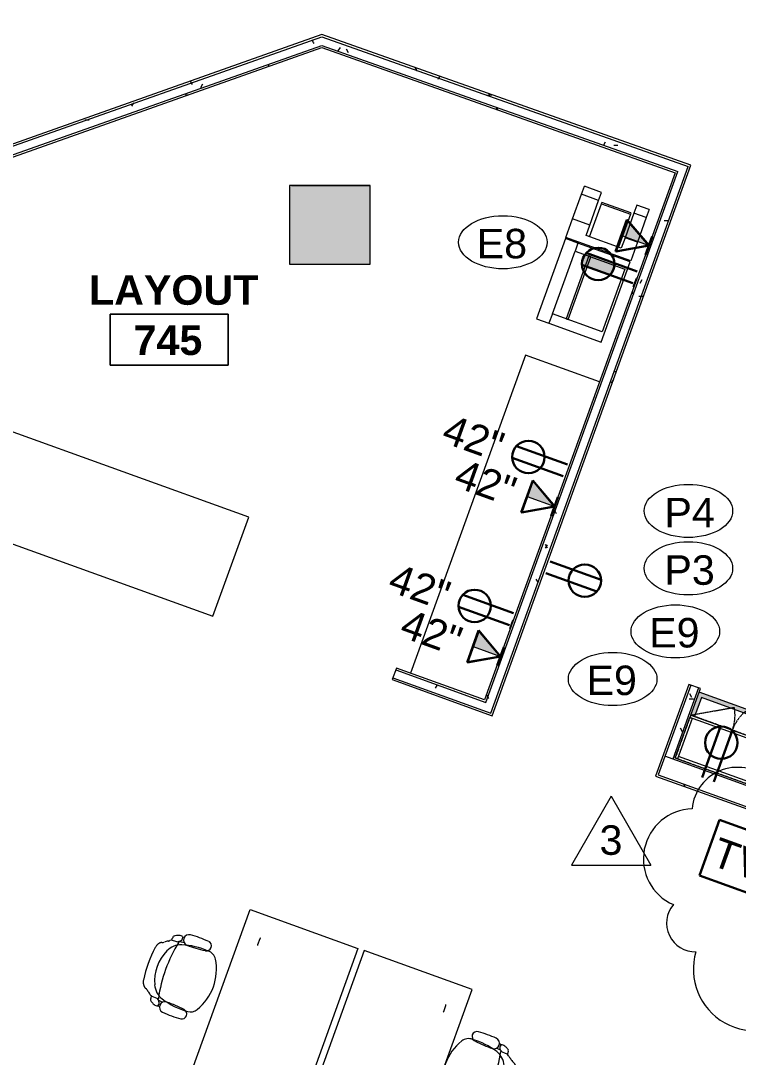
# Model space of a CAD drawing. Header units: inches. Extents: x -2349 to 1043, y -456 to 2193.
# Drawn here: x -1002.6 to -783.7, y 482 to 798.3 of the extents above; entities that cross this region are included whole.
import ezdxf

# ---------------------------------------------------------------- set-up
doc = ezdxf.new("R2010")
doc.units = ezdxf.units.IN
doc.header["$MEASUREMENT"] = 0
doc.linetypes.add('Dash', pattern=[0.25, 0.125, -0.125])
doc.linetypes.add('Hidden', pattern=[0.28125, 0.1875, -0.09375])
for name, color, linetype, lineweight in [('5033_00_7th-9th Floors_Updated_dwg', 8, 'Continuous', 9), ('A-ANNO-NOTE', 131, 'Continuous', 30), ('A-AREA-IDEN', 2, 'Continuous', 9), ('A-COLS', 52, 'Continuous', 13), ('A-WALL', 113, 'Continuous', 13), ('A-WALL-PATT', 111, 'Continuous', 13), ('COLUMN', 7, 'Continuous', 9), ('E-ELEC-FIXT', 91, 'Continuous', 9), ('G-ANNO-REVC', 71, 'Continuous', 9), ('G-ANNO-REVC-IDEN', 71, 'Continuous', 9), ('I-FURN', 30, 'Continuous', 9), ('I-WALL', 2, 'Continuous', 13), ('P-SANR-FIXT-IDEN', 2, 'Continuous', 9), ('Q-CASE', 31, 'Continuous', 9), ('Q-CASE-HDLN', 31, 'Dash', 9), ('Q-SPCQ', 91, 'Continuous', 9), ('Q-SPCQ-IDEN', 132, 'Continuous', 9)]:
    doc.layers.add(name, color=color, linetype=linetype, lineweight=lineweight)
doc.styles.add('Arial', font='arial.ttf', dxfattribs={"height": 9})
doc.styles.add('Swis721 Lt BT', font='swissl.ttf', dxfattribs={"height": 9})
doc.styles.add('Swis721 Lt BT_B', font='', dxfattribs={"height": 9})
doc.styles.get('Swis721 Lt BT_B').set_extended_font_data('Swis721 Lt BT', bold=True)
pattern_1 = [(0, (0, 0), (30.72, 7.68), [1.267, -21.773, 1.267, -21.773, -122.88]), (0, (0, 0), (30.72, 7.68), [-46.08, 1.267, -44.813, 1.267, -21.773, -53.76]), (0, (0, 0), (30.72, 7.68), [-115.2, 1.267, -14.093, 1.267, -37.133]), (120, (11.52, 3.84), (-22.011075, 22.7643), [1.267, -21.773, 1.267, -21.773, -122.88]), (120, (11.52, 3.84), (-22.011075, 22.7643), [-46.08, 1.267, -44.813, 1.267, -21.773, -53.76]), (120, (11.52, 3.84), (-22.011075, 22.7643), [-115.2, 1.267, -14.093, 1.267, -37.133]), (240, (15.36, 19.2), (-8.708925, -30.4443), [1.267, -21.773, 1.267, -21.773, -122.88]), (240, (15.36, 19.2), (-8.708925, -30.4443), [-46.08, 1.267, -44.813, 1.267, -21.773, -53.76]), (240, (15.36, 19.2), (-8.708925, -30.4443), [-115.2, 1.267, -14.093, 1.267, -37.133])]

# ---------------------------------------------------------------- blocks, each defined once
blk = doc.blocks.new('5033_00_7th-9th Floors_Updated_dwg-8585573-7TH FLOOR POWER _ SIGNAL')
at = {"layer": 'COLUMN'}
for p, q in [((-920.03, 568), (-896.03, 568)), ((-896.03, 568), (-920.03, 568))]:
    blk.add_line(p, q, dxfattribs=at)
blk = doc.blocks.new('Columns 1 - Columns 1-7118049-7TH FLOOR POWER _ SIGNAL')
at = {"layer": 'A-COLS', "lineweight": 9}
h = blk.add_hatch(color=7, dxfattribs=at)
h.paths.add_polyline_path([(862, -405.11), (861.98, -372.97), (801.98, -351.58), (801.98, -383.71), (861.95, -405.09)], flags=0)
h.paths.add_polyline_path([(994.48, -377), (1004.95, -376.98), (1004.95, -365), (986.95, -365), (986.95, -377), (993.97, -377)], flags=0)
h.paths.add_polyline_path([(514, -281.76), (514, -249.63), (453.98, -228.24), (453.98, -260.37), (513.95, -281.74)], flags=0)
h.paths.add_polyline_path([(166, -158.41), (166, -126.28), (105.98, -104.89), (105.98, -137.02), (165.95, -158.39)], flags=0)
h.paths.add_polyline_path([(-182, -35.06), (-182, -2.93), (-242.02, 18.46), (-242.02, -13.67), (-182.05, -35.04)], flags=0)
h.paths.add_polyline_path([(-1982.09, 88.27), (-1922.03, 109.69), (-1922.03, 140.32), (-1982.09, 118.92), (-1982.06, 97), (-1976.88, 98.83), (-1974.21, 91.29), (-1982.09, 88.5), (-1982.09, 88.41)], flags=0)
h.paths.add_polyline_path([(-530, 88.28), (-530, 120.42), (-590.02, 141.81), (-590.02, 109.68), (-530.05, 88.3)], flags=0)
h.paths.add_polyline_path([(843.95, 109), (843.91, 133), (819.95, 133), (819.95, 109), (840.1, 109)], flags=0)
h.paths.add_polyline_path([(1000.37, 115), (1004.95, 115.02), (1004.95, 127), (986.95, 127), (986.95, 115), (998.45, 115)], flags=0)
h.paths.add_polyline_path([(-1634.06, 211.7), (-1574.03, 233.05), (-1574.03, 264.36), (-1634.06, 242.96), (-1634.06, 211.72)], flags=0)
h.paths.add_polyline_path([(-878.47, 211.8), (-878.47, 243.93), (-938.5, 265.32), (-938.5, 233.19), (-878.52, 211.82)], flags=0)
h.paths.add_polyline_path([(495.95, 232), (495.95, 256), (472.03, 256), (472.03, 232), (492.75, 232)], flags=0)
h.paths.add_polyline_path([(-1286.05, 334.98), (-1268.05, 341.39), (-1268.05, 345.6), (-1256.05, 349.87), (-1244.05, 345.6), (-1244.05, 341.38), (-1226.05, 335.02), (-1226.06, 367), (-1256.05, 377.69), (-1286.05, 367), (-1286.05, 334.99)], flags=0)
h.paths.add_polyline_path([(-2021.16, 351.64), (-2013.01, 374.21), (-2035.58, 382.36), (-2043.73, 359.79), (-2041.62, 359.02)], flags=0)
h.paths.add_polyline_path([(-207.74, 478), (-200.03, 478), (-200.03, 502), (-219.79, 502), (-224.03, 490.27), (-224.03, 478), (-208.32, 478)], flags=0)
h.paths.add_polyline_path([(-224.03, 501.32), (-223.78, 502), (-224.03, 502)], flags=0)
h.paths.add_polyline_path([(-549.3, 601), (-548.03, 601), (-548.03, 625), (-569.15, 625), (-572.03, 617.05), (-572.03, 601), (-556.09, 601)], flags=0)
h.paths.add_polyline_path([(496.2, 601), (496.2, 625), (472.2, 625), (472.2, 601), (492.75, 601)], flags=0)
h.paths.add_polyline_path([(831.97, 601.06), (843.95, 601.08), (843.91, 625.06), (819.95, 625.06), (819.95, 601.06), (831.95, 601.06)], flags=0)
h.paths.add_polyline_path([(999.15, 607.06), (1004.95, 607.08), (1004.95, 619.06), (986.95, 619.06), (986.95, 607.06), (998.45, 607.06)], flags=0)
h.paths.add_polyline_path([(-1887.92, 720.64), (-1879.77, 743.21), (-1902.34, 751.36), (-1910.49, 728.79), (-1899.81, 724.93)], flags=0)
h.paths.add_polyline_path([(-910.74, 724), (-896.03, 724), (-896.03, 748), (-920.67, 748), (-920.67, 724), (-911.68, 724)], flags=0)
h.paths.add_polyline_path([(-1616.03, 724), (-1592.03, 724), (-1592.03, 748), (-1616.03, 748), (-1616.03, 731.5)], flags=0)
h.paths.add_polyline_path([(-1843.5, 843.64), (-1835.35, 866.21), (-1857.93, 874.36), (-1866.08, 851.79), (-1845.61, 844.39)], flags=0)
h.paths.add_polyline_path([(492.75, 847), (496.2, 847), (496.2, 871), (472.2, 871), (472.2, 847), (479.89, 847)], flags=0)
h.paths.add_polyline_path([(-1574.05, 847), (-1574.06, 871), (-1616.19, 871), (-1616.19, 847), (-1576.33, 847)], flags=0)
h.paths.add_polyline_path([(-1268.03, 847.03), (-1243.86, 847.03), (-1243.86, 871), (-1268.03, 871), (-1268.03, 863.81)], flags=0)
h.paths.add_polyline_path([(843.95, 1093), (843.91, 1117), (819.95, 1117), (819.95, 1093), (840.1, 1093)], flags=0)
h.paths.add_polyline_path([(482.08, 1093), (495.95, 1093), (495.95, 1117), (471.83, 1117), (471.83, 1093), (481.27, 1093)], flags=0)
h.paths.add_polyline_path([(-1259.55, 1093.21), (-1244.3, 1093.21), (-1244.3, 1117.25), (-1268.29, 1117.25), (-1268.29, 1093.21), (-1268.07, 1093.21)], flags=0)
h.paths.add_polyline_path([(-1607.55, 1093.21), (-1592.35, 1093.21), (-1592.35, 1117.25), (-1616.3, 1117.25), (-1616.3, 1093.21), (-1616.07, 1093.21)], flags=0)
h.paths.add_polyline_path([(993.95, 1099), (1004.95, 1099.02), (1004.95, 1111), (986.95, 1111), (986.95, 1099), (993.94, 1099)], flags=0)
h.paths.add_polyline_path([(-1594.42, 1339.25), (-1592.3, 1339.25), (-1592.3, 1363.25), (-1616.3, 1363.25), (-1616.3, 1339.25), (-1600.55, 1339.25)], flags=0)
h.paths.add_polyline_path([(-1268.3, 1339.25), (-1244.3, 1339.25), (-1244.3, 1363.25), (-1268.3, 1363.25), (-1268.3, 1343.02)], flags=0)
h.paths.add_polyline_path([(471.95, 1462.86), (495.95, 1462.86), (495.95, 1486.86), (471.95, 1486.86)], flags=0)
h.paths.add_polyline_path([(801.95, 1567), (861.95, 1588.4), (861.95, 1619.14), (850.07, 1619.14), (850, 1619.04), (849.95, 1619.16), (849.95, 1622.86), (801.95, 1605.75), (801.95, 1567.02)], flags=0)
h.paths.add_polyline_path([(-1592.05, 1585.02), (-1592.05, 1609.02), (-1616.05, 1609.02), (-1616.05, 1585.02)], flags=0)
h.paths.add_polyline_path([(-1244.3, 1585.27), (-1244.3, 1609.27), (-1268.3, 1609.27), (-1268.3, 1585.27)], flags=0)
h.paths.add_polyline_path([(-1678.05, 1731.02), (-1654.55, 1731.02), (-1654.55, 1776.02), (-1678.05, 1776.02), (-1678.05, 1772.52), (-1658.05, 1772.52), (-1658.05, 1734.52), (-1678.05, 1734.52)], flags=0)
h.paths.add_polyline_path([(-921.05, 1827.02), (-895.05, 1827.02), (-895.05, 1853.02), (-921.05, 1853.02), (-921.05, 1827.76)], flags=0)
h.paths.add_polyline_path([(496.95, 1827.02), (496.95, 1853.02), (470.95, 1853.02), (470.95, 1827.02), (492.75, 1827.02)], flags=0)
h.paths.add_polyline_path([(148.95, 1827.02), (148.95, 1853.02), (122.95, 1853.02), (122.95, 1827.02), (145.4, 1827.02)], flags=0)
h.paths.add_polyline_path([(-559.8, 1827.02), (-547.04, 1827.02), (-547.04, 1853.02), (-573.04, 1853.02), (-573.04, 1827.02), (-560.05, 1827.02)], flags=0)
h.paths.add_polyline_path([(-214.73, 1827.04), (-199.03, 1827.04), (-199.03, 1853.03), (-225.05, 1853.03), (-225.05, 1827.04), (-214.81, 1827.04)], flags=0)
h.paths.add_polyline_path([(-1604.86, 1828.27), (-1592.3, 1828.27), (-1592.3, 1852.27), (-1600.05, 1852.27), (-1600.05, 2104.82), (-1574.05, 2104.82), (-1574.05, 2138.82), (-1608.05, 2138.82), (-1608.05, 1852.27), (-1616.3, 1852.27), (-1616.3, 1828.27), (-1605.11, 1828.27)], flags=0)
h.paths.add_polyline_path([(-1246.45, 1828.27), (-1244.3, 1828.27), (-1244.3, 1852.27), (-1268.3, 1852.27), (-1268.3, 1828.27), (-1252.55, 1828.27)], flags=0)
h.paths.add_polyline_path([(-1629.95, 1836.02), (-1620.8, 1836.02), (-1620.8, 1844.02), (-1678.05, 1844.02), (-1678.05, 1836.02)], flags=0)
h.paths.add_polyline_path([(861.95, 2100.07), (861.95, 2138.82), (801.95, 2138.82), (801.95, 2110.02), (831.95, 2110.02), (831.95, 2100.07), (853.95, 2100.07)], flags=0)
h.paths.add_polyline_path([(-878.05, 2104.79), (-878.05, 2138.82), (-938.13, 2138.82), (-938.13, 2104.79)], flags=0)
h.paths.add_polyline_path([(-1225.94, 2104.81), (-1225.94, 2138.82), (-1286.03, 2138.82), (-1286.03, 2104.81)], flags=0)
h.paths.add_polyline_path([(165.96, 2104.82), (165.96, 2138.82), (105.95, 2138.82), (105.95, 2104.82)], flags=0)
h.paths.add_polyline_path([(454.05, 2104.82), (513.95, 2104.82), (513.95, 2138.82), (454.05, 2138.82)], flags=0)
h.paths.add_polyline_path([(-590.05, 2104.82), (-530.05, 2104.82), (-530.05, 2138.82), (-590.05, 2138.82)], flags=0)
h.paths.add_polyline_path([(-181.82, 2104.82), (-181.82, 2138.82), (-242.05, 2138.82), (-242.05, 2104.82), (-189.08, 2104.82)], flags=0)
at = {"layer": 'A-COLS', "color": 8, "lineweight": 20}
for p, q in [((-896.03, 748), (-920.67, 748)), ((-920.67, 748), (-920.67, 724)), ((-896.03, 724), (-896.03, 748)), ((-920.67, 724), (-896.03, 724))]:
    blk.add_line(p, q, dxfattribs=at)
blk = doc.blocks.new('Casework 52 - Casework 3-7386705-7TH FLOOR POWER _ SIGNAL')
at = {"layer": 'Q-CASE'}
for p, q in [((-833.12, 690.28), (-868.17, 593.21)), ((-810.55, 682.13), (-833.12, 690.28))]:
    blk.add_line(p, q, dxfattribs=at)
blk = doc.blocks.new('Casework 19 - Casework 3-8570199-7TH FLOOR POWER _ SIGNAL')
at = {"layer": 'Q-CASE'}
for p, q in [((-933.07, 646.79), (-1075.8, 698.35)), ((-1086.71, 668.15), (-943.98, 616.58)), ((-943.98, 616.58), (-933.07, 646.79))]:
    blk.add_line(p, q, dxfattribs=at)
blk = doc.blocks.new('PS - Power Device _Wall Base_ - Dedicated Duplex-8612548-7TH FLOOR POWER _ SIGNAL')
at = {"layer": 'E-ELEC-FIXT'}
for p, q in [((-815.76, 717.18), (-814.82, 719.76)), ((-814.65, 719.7), (-814.82, 719.76)), ((-815.76, 717.18), (-815.58, 717.11))]:
    blk.add_line(p, q, dxfattribs=at)
blk = doc.blocks.new('PS - Power Device _Wall Base_ - Duplex-8639193-7TH FLOOR POWER _ SIGNAL')
at = {"layer": 'E-ELEC-FIXT'}
for p, q in [((-853.44, 612.83), (-852.5, 615.41)), ((-852.33, 615.35), (-852.5, 615.41)), ((-853.44, 612.83), (-853.26, 612.76))]:
    blk.add_line(p, q, dxfattribs=at)
blk = doc.blocks.new('Casework 3 - Casework 3-8631788-7TH FLOOR POWER _ SIGNAL')
at = {"layer": 'Q-CASE'}
h = blk.add_hatch(color=170, dxfattribs=at)
h.paths.add_polyline_path([(-708.77, 539.38), (-652.25, 695.9), (-676.7, 704.73), (-725.98, 568.26), (-795.71, 593.44), (-798.24, 586.44), (-797.08, 586.02), (-795.01, 591.77), (-771.82, 583.4), (-773.9, 577.65), (-772.85, 577.27), (-777.56, 564.22), (-708.98, 539.45)], flags=0)
h.paths.add_polyline_path([(-701.51, 567.28), (-719.38, 573.73), (-712.93, 591.6), (-695.06, 585.15)], flags=0)
h.paths.add_polyline_path([(-687.91, 613.24), (-688.33, 613.3), (-688.42, 613.33), (-688.64, 613.47), (-688.82, 613.66), (-688.94, 613.89), (-689, 614.25), (-688.99, 614.4), (-688.91, 614.65), (-688.77, 614.87), (-688.58, 615.05), (-688.35, 615.17), (-688.1, 615.23), (-687.68, 615.17), (-687.59, 615.14), (-687.36, 615), (-687.19, 614.81), (-687.07, 614.58), (-687.01, 614.25), (-687.02, 614.07), (-687.1, 613.82), (-687.23, 613.6), (-687.43, 613.42), (-687.66, 613.3)], flags=0)
h.paths.add_polyline_path([(-694.42, 619.89), (-694.83, 619.95), (-694.93, 619.98), (-695.15, 620.12), (-695.33, 620.31), (-695.45, 620.54), (-695.51, 620.8), (-695.5, 621.06), (-695.42, 621.31), (-695.28, 621.53), (-695.09, 621.71), (-694.86, 621.83), (-694.6, 621.89), (-694.19, 621.83), (-694.09, 621.8), (-693.87, 621.66), (-693.69, 621.47), (-693.57, 621.24), (-693.52, 620.98), (-693.53, 620.72), (-693.6, 620.47), (-693.74, 620.25), (-693.93, 620.07), (-694.16, 619.95)], flags=0)
h.paths.add_polyline_path([(-685.06, 620.86), (-685.48, 620.91), (-685.57, 620.94), (-685.79, 621.08), (-685.97, 621.27), (-686.09, 621.51), (-686.15, 621.76), (-686.14, 622.02), (-686.06, 622.27), (-685.93, 622.49), (-685.67, 622.7), (-685.5, 622.79), (-685.25, 622.85), (-684.83, 622.79), (-684.65, 622.7), (-684.52, 622.62), (-684.34, 622.43), (-684.22, 622.2), (-684.16, 621.94), (-684.17, 621.68), (-684.25, 621.43), (-684.39, 621.21), (-684.58, 621.04), (-684.81, 620.91)], flags=0)
for p, q in [((-676.7, 704.73), (-725.98, 568.26)), ((-725.98, 568.26), (-795.71, 593.44))]:
    blk.add_line(p, q, dxfattribs=at)
blk = doc.blocks.new('A-Copier-Floor - PLOTTER-7365625-7TH FLOOR POWER _ SIGNAL')
at = {"layer": 'Q-SPCQ'}
for p, q in [((-30.09, 11.47), (-27.49, 11.47)), ((-30.09, 11.47), (-30.09, 7.47)), ((-27.49, 11.47), (-19.49, 11.47)), ((-27.49, 11.47), (-27.49, 7.47)), ((-19.49, 11.47), (-13.49, 11.47)), ((-19.49, 11.47), (-19.49, 7.47)), ((-13.49, 11.47), (-13.49, -9.53)), ((-13.29, 10.49), (-13.29, 8.47)), ((-13.29, 10.49), (-13.1, 10.49)), ((12.91, 11.47), (-13.09, 11.47)), ((-13.09, 11.47), (-13.09, -5.51)), ((-10.52, -5.51), (-10.52, 10.67)), ((-10.52, 10.67), (9.82, 10.67)), ((9.82, 10.67), (9.82, -5.51)), ((12.91, -5.51), (12.91, 11.47)), ((-30.09, 7.47), (-27.49, 7.47)), ((-27.49, 7.47), (-19.49, 7.47)), ((-27.26, 6.6), (-26.84, 6.6)), ((-27.26, 6.6), (-27.26, -2.84)), ((-26.84, 6.6), (-16.13, 6.6)), ((-26.84, -2.84), (-26.84, 6.6)), ((-19.49, 7.47), (-16.13, 7.47)), ((-16.13, 7.47), (-16.13, -3.97)), ((-13.1, 8.47), (-13.29, 8.47)), ((-26.84, -2.84), (-27.26, -2.84)), ((-16.13, -2.84), (-26.84, -2.84)), ((9.82, -0.4), (-10.52, -0.4)), ((-10.52, -0.4), (-10.52, -1.03)), ((-10.52, -1.03), (9.82, -1.03)), ((9.82, -1.03), (9.82, -0.4)), ((-27.49, -3.97), (-30.09, -3.97)), ((-30.09, -3.97), (-30.09, -9.53)), ((-19.49, -3.97), (-27.49, -3.97)), ((-27.49, -3.97), (-27.49, -9.53)), ((-16.13, -3.97), (-19.49, -3.97)), ((-19.49, -3.97), (-19.49, -9.53)), ((-13.29, -5.51), (-13.29, -7.53)), ((-13.29, -5.51), (-13.1, -5.51)), ((-13.09, -5.51), (-10.52, -5.51)), ((-13.09, -5.51), (-13.09, -9.53)), ((9.82, -5.51), (-10.52, -5.51)), ((9.82, -5.51), (12.91, -5.51)), ((12.91, -9.53), (12.91, -5.51)), ((-13.1, -7.53), (-13.29, -7.53)), ((-27.49, -9.53), (-30.09, -9.53)), ((-19.49, -9.53), (-27.49, -9.53)), ((-13.49, -9.53), (-19.49, -9.53)), ((-13.09, -9.53), (12.91, -9.53))]:
    blk.add_line(p, q, dxfattribs=at)
blk = doc.blocks.new('Specialty Equipment 3 - Specialty Equipment 4-9712654-7TH FLOOR POWER _ SIGNAL')
at = {"layer": 'Q-SPCQ'}
for p, q in [((415.69, -31.88), (409.57, -31.88)), ((415.69, -56.53), (415.69, -31.88)), ((409.57, -56.53), (415.69, -56.53))]:
    blk.add_line(p, q, dxfattribs=at)
blk = doc.blocks.new('CW Cupbd Ohead - 2_5_5_h x 13 7_8_d - 2 Doors - 1 Shelf 3-9714653-7TH FLOOR POWER _ SIGNAL')
at = {"layer": 'Q-CASE', "linetype": 'Hidden'}
for p, q in [((2, 16.24), (13.69, 22.99)), ((29, 16.24), (17.3, 22.99))]:
    blk.add_line(p, q, dxfattribs=at)
at = {"layer": 'Q-CASE'}
for p, q in [((2, 16.24), (15.5, 16.24)), ((2, 16.24), (2, 15.45)), ((15.5, 15.45), (15.5, 16.24)), ((15.5, 16.24), (29, 16.24)), ((15.5, 16.24), (15.5, 15.45)), ((29, 15.45), (29, 16.24)), ((15.5, 15.45), (2, 15.45)), ((2, 15.45), (2.75, 15.45)), ((2, 2.36), (2, 15.45)), ((2.75, 15.45), (2.75, 2.36)), ((29, 15.45), (15.5, 15.45)), ((28.25, 15.45), (29, 15.45)), ((28.25, 2.36), (28.25, 15.45)), ((29, 2.36), (29, 15.45)), ((2.75, 2.36), (2, 2.36)), ((28.25, 3.11), (2.75, 3.11)), ((2.75, 2.36), (28.25, 2.36)), ((29, 2.36), (28.25, 2.36))]:
    blk.add_line(p, q, dxfattribs=at)
at = {"layer": 'Q-CASE', "linetype": 'Hidden'}
for centre, start, end in [((2, 16.24), 359.5, 30), ((29, 16.24), 150, 180.5)]:
    blk.add_arc(centre, 13.5, start, end, dxfattribs=at)
at = {"layer": 'Q-CASE-HDLN'}
for p, q in [((29, 16.24), (2, 16.24)), ((2, 16.24), (2, 2.36)), ((29, 2.36), (29, 16.24)), ((2, 2.36), (29, 2.36))]:
    blk.add_line(p, q, dxfattribs=at)
blk = doc.blocks.new('Steelcase - Seating - Series 1 - Task Chair - Task Chair-7826190-7TH FLOOR POWER _ SIGNAL')
at = {"layer": 'I-FURN'}
for p, q in [((-10.17, -2.55), (-10.38, -2.55)), ((-9.09, -2.55), (-9.22, -4.65)), ((9.09, -2.55), (9.09, -4.68)), ((10.17, -2.55), (10.38, -2.55)), ((-11.19, -5.22), (-11.25, -5.79)), ((-9.88, -5.14), (-9.56, -4.85)), ((-9.56, -4.85), (-9.71, -6.23)), ((9.2, -4.34), (9.09, -4.19)), ((9.88, -5.14), (9.56, -4.85)), ((9.56, -4.85), (9.71, -6.22)), ((11.19, -5.22), (11.25, -5.79))]:
    blk.add_line(p, q, dxfattribs=at)
for centre, radius, start, end in [((-3.05, -7.65), 6, 114.254, 162.1001), ((0, -14.41), 13.41, 65.746, 114.254), ((3.05, -7.65), 6, 17.8999, 65.746), ((-10.88, -7.44), 1.69, 4.2771, 175.7229), ((11.73, -12.42), 21.53, 162.1001, 184.2769), ((-2.85, -9.17), 7.99, 142.7486, 147.2514), ((-0.12, -48.46), 44.74, 78.1161, 101.7376), ((-12.1, -12.55), 21.92, 355.1341, 17.8999), ((2.85, -9.17), 7.99, 32.7486, 37.2514), ((10.88, -7.43), 1.68, 4.515, 180.2888), ((22.73, -9.96), 35.4, 175.7229, 184.9987), ((-61.01, -7.05), 51.82, 353.3109, 359.705), ((61.01, -7.18), 51.82, 180.2888, 186.6891), ((-22.73, -10.08), 35.4, 355.0013, 4.515), ((-11.04, -13.04), 1.5, 184.9987, 353.3109), ((-6.5, -14.17), 3.24, 177.4671, 238.7484), ((6.5, -14.16), 3.25, 301.2516, 355.7231), ((11.04, -13.04), 1.5, 186.6891, 355.0013), ((0, -3.46), 15.77, 238.7484, 301.2516)]:
    blk.add_arc(centre, radius, start, end, dxfattribs=at)
for centre, major_axis, ratio, start_param, end_param in [((-7.15, 5.5), (0.87, 6.2), 0.154562, 3.399732, 3.701416), ((0.01, -31.09), (37.17, 0.02), 0.886583, 1.427587, 1.713397), ((7.16, 5.51), (-0.87, 6.2), 0.154825, 2.582529, 2.883606), ((-8.59, -6.34), (1.72, 5.94), 0.52706, 1.108678, 1.274239), ((-9.88, -3.86), (0.31, 1.61), 0.651034, 0.76658, 1.051038), ((2.41, 4.34), (12.7, 6.86), 0.060387, 3.254097, 3.377177), ((14.26, 36.92), (23.61, 40.36), 0.024762, 2.883774, 2.945408), ((-4.52, 16.42), (4.45, 18.42), 0.085659, 3.22746, 3.341758), ((-4.27, 16.52), (4.71, 18.52), 0.083254, 3.342674, 3.400954), ((86.51, -0.26), (95.89, 4.54), 0.22439, 2.946156, 2.989179), ((-86.51, -0.11), (-95.89, 4.68), 0.223967, 3.294323, 3.337389), ((4.31, 16.54), (-4.67, 18.53), 0.08384, 2.882769, 2.961473), ((4.62, 16.47), (-4.35, 18.45), 0.086501, 2.96286, 3.053569), ((-14.1, 37.05), (-23.45, 40.49), 0.023763, 3.337899, 3.400622), ((-2.41, 4.34), (-12.7, 6.86), 0.060387, 2.906008, 3.029088), ((9.88, -3.86), (-0.31, 1.61), 0.651034, 5.232147, 5.516606), ((8.59, -6.34), (-1.72, 5.94), 0.52706, 5.008946, 5.174507), ((-9.53, -4.74), (0.03, 2.1), 0.841362, 1.08627, 1.703617), ((-10.94, -4.92), (-0.004, 0.422), 0.857374, 1.745249, 2.84774), ((-11.02, -3.62), (-0.99, 1.63), 0.718676, 2.427045, 3.274454), ((11.02, -3.62), (0.99, 1.63), 0.718676, 3.008732, 3.85614), ((10.94, -4.92), (0.004, 0.422), 0.857374, 3.435445, 4.537937), ((9.53, -4.74), (-0.03, 2.1), 0.841362, 4.579568, 5.196915)]:
    blk.add_ellipse(centre, major_axis=major_axis, ratio=ratio, start_param=start_param, end_param=end_param, dxfattribs=at)
for points, knots in [([(-7.38, 0.17), (-7.35, 0.26), (-7.27, 0.4), (-7.14, 0.56), (-7.05, 0.66), (-6.98, 0.73), (-6.91, 0.8), (-6.83, 0.86), (-6.74, 0.93), (-6.65, 1), (-6.56, 1.06), (-6.46, 1.12), (-6.36, 1.18), (-6.25, 1.24), (-6.14, 1.29), (-5.99, 1.35), (-5.72, 1.45), (-5.46, 1.5), (-5.29, 1.53)], [-1, -1, -1, -1, -0.833333, -0.75, -0.708333, -0.666667, -0.625, -0.583333, -0.541667, -0.5, -0.458333, -0.416667, -0.375, -0.333333, -0.291667, -0.25, -0.166667, 0, 0, 0, 0]), ([(5.29, 1.53), (5.46, 1.51), (5.72, 1.45), (5.99, 1.36), (6.14, 1.29), (6.25, 1.24), (6.36, 1.19), (6.46, 1.13), (6.56, 1.07), (6.65, 1), (6.74, 0.94), (6.83, 0.87), (6.91, 0.8), (6.98, 0.73), (7.05, 0.66), (7.14, 0.57), (7.27, 0.4), (7.35, 0.26), (7.38, 0.18)], [-1, -1, -1, -1, -0.833333, -0.75, -0.708333, -0.666667, -0.625, -0.583333, -0.541667, -0.5, -0.458333, -0.416667, -0.375, -0.333333, -0.291667, -0.25, -0.166667, 0, 0, 0, 0]), ([(-9, -2.35), (-9.06, -2.35), (-9.17, -2.37), (-9.39, -2.4), (-9.6, -2.44), (-9.74, -2.47), (-9.81, -2.49), (-9.84, -2.5), (-9.85, -2.5)], [0, 0, 0, 0, 0.142857, 0.285714, 0.571429, 0.785714, 0.892857, 1, 1, 1, 1]), ([(9, -2.35), (9.06, -2.35), (9.17, -2.37), (9.39, -2.4), (9.6, -2.44), (9.74, -2.47), (9.81, -2.49), (9.84, -2.5), (9.85, -2.5)], [0, 0, 0, 0, 0.142857, 0.285714, 0.571429, 0.785714, 0.892857, 1, 1, 1, 1])]:
    blk.add_open_spline(points, degree=3, knots=knots, dxfattribs=at)
blk = doc.blocks.new('Steelcase - Ology - Desk Electric - Rectangular - 29__ D - 52_ x 35_-7821971-7TH FLOOR POWER _ SIGNAL')
at = {"layer": 'I-FURN'}
for p, q in [((-29, 23.78), (-29, -11.22)), ((-29, 23.78), (23, 23.78)), ((23, 23.78), (23, -11.22)), ((23, -11.22), (-29, -11.22))]:
    blk.add_line(p, q, dxfattribs=at)
blk = doc.blocks.new('Steelcase - Ology - Desk Electric - Base - Rectangular - 29__ D - 34__ W - 76__ W-7821973-7TH FLOOR POWER _ SIGNAL')
at = {"layer": 'I-FURN'}
for p, q in [((-28.68, -11.22), (-28.68, 17.78)), ((13.8, 17.83), (14.11, 17.9)), ((13.8, 17.79), (13.8, 17.83)), ((14.11, 17.9), (16.01, 17.9)), ((16.01, 17.9), (16.31, 17.83)), ((16.31, 17.83), (16.31, 17.79))]:
    blk.add_line(p, q, dxfattribs=at)
blk = doc.blocks.new('Steelcase - Seating - Series 1 - Task Chair - Task Chair-V82-7TH FLOOR POWER _ SIGNAL')
at = {"layer": 'I-FURN'}
for p, q in [((-11.19, 5.22), (-11.25, 5.79)), ((-9.88, 5.14), (-9.56, 4.85)), ((-9.56, 4.85), (-9.71, 6.23)), ((-9.09, 2.55), (-9.22, 4.65)), ((9.09, 2.55), (9.09, 4.68)), ((9.2, 4.34), (9.09, 4.19)), ((9.56, 4.85), (9.71, 6.22)), ((9.88, 5.14), (9.56, 4.85)), ((11.19, 5.22), (11.25, 5.79)), ((-10.17, 2.55), (-10.38, 2.55)), ((10.17, 2.55), (10.38, 2.55))]:
    blk.add_line(p, q, dxfattribs=at)
for centre, radius, start, end in [((0, 3.46), 15.77, 58.7484, 121.2516), ((-6.5, 14.17), 3.24, 121.2516, 182.5329), ((6.5, 14.16), 3.25, 4.2769, 58.7484), ((22.73, 9.96), 35.4, 175.0013, 184.2771), ((-11.04, 13.04), 1.5, 6.6891, 175.0013), ((11.73, 12.42), 21.53, 175.7231, 197.8999), ((-61.01, 7.05), 51.82, 0.295, 6.6891), ((-12.1, 12.55), 21.92, 342.1001, 4.8659), ((61.01, 7.18), 51.82, 173.3109, 179.7112), ((11.04, 13.04), 1.5, 4.9987, 173.3109), ((-22.73, 10.08), 35.4, 355.485, 4.9987), ((-10.88, 7.44), 1.69, 184.2771, 355.7229), ((10.88, 7.43), 1.68, 179.7112, 355.485), ((-2.85, 9.17), 7.99, 212.7486, 217.2514), ((-0.12, 48.46), 44.74, 258.2624, 281.8839), ((-3.05, 7.65), 6, 197.8999, 245.746), ((3.05, 7.65), 6, 294.254, 342.1001), ((2.85, 9.17), 7.99, 322.7489, 327.2514), ((0, 14.41), 13.41, 245.746, 294.254)]:
    blk.add_arc(centre, radius, start, end, dxfattribs=at)
for centre, major_axis, ratio, start_param, end_param in [((-9.53, 4.74), (-0.03, 2.1), 0.841362, 1.437975, 2.055322), ((-10.94, 4.92), (0.004, 0.422), 0.857374, 0.293852, 1.396344), ((-8.59, 6.34), (-1.72, 5.94), 0.52706, 1.867354, 2.032914), ((-11.02, 3.62), (0.99, 1.63), 0.718676, 6.150324, 6.997733), ((11.02, 3.62), (-0.99, 1.63), 0.718676, 5.568638, 6.416046), ((8.59, 6.34), (1.72, 5.94), 0.52706, 4.250271, 4.415832), ((10.94, 4.92), (-0.004, 0.422), 0.857374, 4.886841, 5.989333), ((9.53, 4.74), (0.03, 2.1), 0.841362, 4.227863, 4.84521), ((-9.88, 3.86), (-0.31, 1.61), 0.651034, 2.090555, 2.375013), ((2.41, -4.34), (-12.7, 6.86), 0.060387, 6.047601, 6.170681), ((14.26, -36.92), (-23.61, 40.36), 0.024762, 0.196185, 0.257818), ((-4.52, -16.42), (-4.45, 18.42), 0.085659, 6.08302, 6.197318), ((-4.27, -16.52), (-4.71, 18.52), 0.083254, 6.023824, 6.082104), ((86.51, 0.26), (-95.89, 4.54), 0.22439, 0.152414, 0.195437), ((-7.15, -5.5), (-0.87, 6.2), 0.154562, 5.723362, 6.025046), ((7.16, -5.51), (0.87, 6.2), 0.154825, 0.257987, 0.559064), ((-86.51, 0.11), (95.89, 4.68), 0.223967, 6.087389, 6.130455), ((4.31, -16.54), (4.67, 18.53), 0.08384, 0.18012, 0.258824), ((4.62, -16.47), (4.35, 18.45), 0.086501, 0.088023, 0.178733), ((-14.1, -37.05), (23.45, 40.49), 0.023763, 6.024156, 6.086879), ((-2.41, -4.34), (12.7, 6.86), 0.060387, 0.112505, 0.235585), ((9.88, 3.86), (0.31, 1.61), 0.651034, 3.908172, 4.192631), ((0.01, 31.09), (-37.17, 0.02), 0.886583, 1.428196, 1.714006)]:
    blk.add_ellipse(centre, major_axis=major_axis, ratio=ratio, start_param=start_param, end_param=end_param, dxfattribs=at)
for points, knots in [([(-9, 2.35), (-9.06, 2.35), (-9.17, 2.37), (-9.39, 2.4), (-9.6, 2.44), (-9.74, 2.47), (-9.81, 2.49), (-9.84, 2.5), (-9.85, 2.5)], [0, 0, 0, 0, 0.142857, 0.285714, 0.571429, 0.785714, 0.892857, 1, 1, 1, 1]), ([(9, 2.35), (9.06, 2.35), (9.17, 2.37), (9.39, 2.4), (9.6, 2.44), (9.74, 2.47), (9.81, 2.49), (9.84, 2.5), (9.85, 2.5)], [0, 0, 0, 0, 0.142857, 0.285714, 0.571429, 0.785714, 0.892857, 1, 1, 1, 1]), ([(-7.38, -0.17), (-7.35, -0.26), (-7.27, -0.4), (-7.14, -0.56), (-7.05, -0.66), (-6.98, -0.73), (-6.91, -0.8), (-6.83, -0.86), (-6.74, -0.93), (-6.65, -1), (-6.56, -1.06), (-6.46, -1.12), (-6.36, -1.18), (-6.25, -1.24), (-6.14, -1.29), (-5.99, -1.35), (-5.72, -1.45), (-5.46, -1.5), (-5.29, -1.53)], [-1, -1, -1, -1, -0.833333, -0.75, -0.708333, -0.666667, -0.625, -0.583333, -0.541667, -0.5, -0.458333, -0.416667, -0.375, -0.333333, -0.291667, -0.25, -0.166667, 0, 0, 0, 0]), ([(5.29, -1.53), (5.46, -1.51), (5.72, -1.45), (5.99, -1.36), (6.14, -1.29), (6.25, -1.24), (6.36, -1.19), (6.46, -1.13), (6.56, -1.07), (6.65, -1), (6.74, -0.94), (6.83, -0.87), (6.91, -0.8), (6.98, -0.73), (7.05, -0.66), (7.14, -0.57), (7.27, -0.4), (7.35, -0.26), (7.38, -0.18)], [-1, -1, -1, -1, -0.833333, -0.75, -0.708333, -0.666667, -0.625, -0.583333, -0.541667, -0.5, -0.458333, -0.416667, -0.375, -0.333333, -0.291667, -0.25, -0.166667, 0, 0, 0, 0])]:
    blk.add_open_spline(points, degree=3, knots=knots, dxfattribs=at)
blk = doc.blocks.new('Steelcase - Ology - Desk Electric - Rectangular - 29__ D - 52_ x 35_-7821944-7TH FLOOR POWER _ SIGNAL')
at = {"layer": 'I-FURN'}
for p, q in [((-29, -23.78), (-29, 11.22)), ((23, 11.22), (-29, 11.22)), ((23, -23.78), (23, 11.22)), ((-29, -23.78), (23, -23.78))]:
    blk.add_line(p, q, dxfattribs=at)
blk = doc.blocks.new('Steelcase - Ology - Desk Electric - Base - Rectangular - 29__ D - 34__ W - 76__ W-7821946-7TH FLOOR POWER _ SIGNAL')
at = {"layer": 'I-FURN'}
for p, q in [((-28.68, 11.22), (-28.68, -17.78)), ((13.8, -17.79), (13.8, -17.83)), ((13.8, -17.83), (14.11, -17.9)), ((14.11, -17.9), (16.01, -17.9)), ((16.01, -17.9), (16.31, -17.83)), ((16.31, -17.83), (16.31, -17.79))]:
    blk.add_line(p, q, dxfattribs=at)
blk = doc.blocks.new('Room Tag - Room Name and Number-3379422-7TH FLOOR POWER _ SIGNAL')
at = {"layer": 'A-AREA-IDEN'}
for p, q in [((-0.1881, -0.1636), (-0.1881, -0.0018)), ((-0.1881, -0.0018), (0.1869, -0.0018)), ((0.1869, -0.0018), (-0.1881, -0.0018)), ((-0.1881, -0.0018), (-0.1881, -0.1636)), ((0.1869, -0.0018), (0.1869, -0.1636)), ((0.1869, -0.1636), (0.1869, -0.0018)), ((0.1869, -0.1636), (-0.1881, -0.1636)), ((-0.1881, -0.1636), (0.1869, -0.1636))]:
    blk.add_line(p, q, dxfattribs=at)
blk = doc.blocks.new('Appliance_Specialty Equipment Tag - Standard-3515593-7TH FLOOR POWER _ SIGNAL')
at = {"layer": 'Q-SPCQ-IDEN'}
blk.add_ellipse((-0.0499, 0.0037), major_axis=(-0.1406, 0), ratio=0.600473, dxfattribs=at)
blk = doc.blocks.new('Plumbing Equipment Tag - Standard-3394155-7TH FLOOR POWER _ SIGNAL')
at = {"layer": 'P-SANR-FIXT-IDEN'}
blk.add_ellipse((-0.0499, 0.0037), major_axis=(-0.1406, 0), ratio=0.600473, dxfattribs=at)
blk = doc.blocks.new('Family - ___-9769253-7TH FLOOR POWER _ SIGNAL')
at = {"layer": 'G-ANNO-REVC'}
for centre, radius, start, end in [((-753.03, 554), 24.21, 355.1148, 149.906), ((-784.05, 556.66), 13.84, 43.3045, 175.1148), ((-797.42, 542.58), 15.26, 91.5482, 246.3394), ((-732.21, 541.34), 11.11, 300.9082, 72.7185), ((-739.63, 517.48), 19.43, 252.7185, 47.5097), ((-796.89, 522.96), 8.72, 139.7378, 271.5482), ((-778.72, 508.88), 18.72, 163.3612, 318.1524), ((-755.66, 501.99), 10.7, 211.5509, 343.3612)]:
    blk.add_arc(centre, radius, start, end, dxfattribs=at)
blk = doc.blocks.new('Revision Tag - Revision Tag-133968-7TH FLOOR POWER _ SIGNAL')
at = {"layer": 'G-ANNO-REVC-IDEN'}
for p, q in [((0, 0.1384), (-0.1263, -0.0804)), ((0, 0.1384), (0.1263, -0.0804)), ((-0.1263, -0.0804), (0.1263, -0.0804))]:
    blk.add_line(p, q, dxfattribs=at)

msp = doc.modelspace()

# ---------------------------------------------------------------- hatches: boundary and pattern name
at = {"layer": 'A-ANNO-NOTE', "lineweight": 9}
for points in [[(-810.96, 729.71), (-817.61, 737.59), (-819.36, 732.74)], [(-831.38, 723.83), (-830.06, 727.43), (-831.39, 724.03)], [(-822.83, 720.74), (-830.06, 727.43), (-831.38, 723.83)], [(-822.58, 721.04), (-822.52, 721.12), (-830.06, 727.43)], [(-822.4, 721.28), (-822.35, 721.36), (-830.06, 727.43)], [(-822.46, 721.2), (-822.4, 721.28), (-830.06, 727.43)], [(-822.52, 721.12), (-822.46, 721.2), (-830.06, 727.43)], [(-822.64, 720.96), (-822.58, 721.04), (-830.06, 727.43)], [(-822.7, 720.89), (-822.64, 720.96), (-830.06, 727.43)], [(-822.77, 720.81), (-822.7, 720.89), (-830.06, 727.43)], [(-822.83, 720.74), (-822.77, 720.81), (-830.06, 727.43)], [(-822.35, 721.36), (-822.29, 721.44), (-830.06, 727.43)], [(-822.01, 721.96), (-821.97, 722.05), (-830.06, 727.43)], [(-821.93, 722.14), (-821.89, 722.23), (-830.06, 727.43)], [(-822.05, 721.87), (-822.01, 721.96), (-830.06, 727.43)], [(-821.97, 722.05), (-821.93, 722.14), (-830.06, 727.43)], [(-822.19, 721.61), (-822.14, 721.7), (-830.06, 727.43)], [(-822.14, 721.7), (-822.1, 721.78), (-830.06, 727.43)], [(-822.1, 721.78), (-822.05, 721.87), (-830.06, 727.43)], [(-822.24, 721.53), (-822.19, 721.61), (-830.06, 727.43)], [(-822.29, 721.44), (-822.24, 721.53), (-830.06, 727.43)], [(-821.89, 722.23), (-821.85, 722.32), (-830.06, 727.43)], [(-821.85, 722.32), (-821.82, 722.41), (-830.06, 727.43)], [(-821.79, 722.51), (-821.75, 722.6), (-830.06, 727.43)], [(-821.73, 722.69), (-821.7, 722.79), (-830.06, 727.43)], [(-821.75, 722.6), (-821.73, 722.69), (-830.06, 727.43)], [(-821.7, 722.79), (-821.67, 722.88), (-830.06, 727.43)], [(-821.65, 722.98), (-821.63, 723.07), (-830.06, 727.43)], [(-821.61, 723.17), (-821.59, 723.27), (-830.06, 727.43)], [(-821.63, 723.07), (-821.61, 723.17), (-830.06, 727.43)], [(-821.67, 722.88), (-821.65, 722.98), (-830.06, 727.43)], [(-821.59, 723.27), (-821.58, 723.37), (-830.06, 727.43)], [(-821.56, 723.46), (-821.55, 723.56), (-830.06, 727.43)], [(-821.54, 723.66), (-821.54, 723.76), (-830.06, 727.43)], [(-821.55, 723.56), (-821.54, 723.66), (-830.06, 727.43)], [(-821.54, 723.76), (-821.53, 723.85), (-830.06, 727.43)], [(-821.53, 723.95), (-821.52, 724.05), (-830.06, 727.43)], [(-821.52, 724.15), (-821.53, 724.25), (-830.06, 727.43)], [(-821.52, 724.05), (-821.52, 724.15), (-830.06, 727.43)], [(-821.53, 723.85), (-821.53, 723.95), (-830.06, 727.43)], [(-821.58, 723.37), (-821.56, 723.46), (-830.06, 727.43)], [(-821.53, 724.25), (-821.53, 724.35), (-830.06, 727.43)], [(-821.82, 722.41), (-821.79, 722.51), (-830.06, 727.43)], [(-831.39, 724.03), (-830.13, 727.36), (-830.27, 727.21)], [(-831.39, 724.03), (-830.27, 727.21), (-831.33, 725.01)], [(-831.33, 725.01), (-830.27, 727.21), (-830.84, 726.4)], [(-831.33, 725.01), (-830.84, 726.4), (-831.16, 725.68)], [(-839.71, 650.1), (-846.36, 657.99), (-848.11, 653.14)], [(-856.22, 604.36), (-862.87, 612.25), (-864.62, 607.4)]]:
    msp.add_hatch(color=256, dxfattribs=at).paths.add_polyline_path(points, flags=0)
at = {"layer": 'A-WALL-PATT', "lineweight": 9}
h = msp.add_hatch(dxfattribs=at)
h.set_pattern_fill('FP_1', color=256, style=0, pattern_type=2)
h.set_pattern_definition(pattern_1)
h.paths.add_polyline_path([(-798.41, 753.62), (-798.2, 754.21), (-910.74, 794.08), (-910.74, 793.42), (-799, 753.83)], flags=0)
h.paths.add_polyline_path([(-910.74, 793.42), (-910.74, 794.08), (-911.68, 793.75), (-910.74, 793.42)], flags=0)
h = msp.add_hatch(dxfattribs=at)
h.set_pattern_fill('FP_1', color=256, style=0, pattern_type=2)
h.set_pattern_definition(pattern_1)
h.paths.add_polyline_path([(-1065.54, 735.96), (-910.75, 790.77), (-914.49, 792.09), (-1064.44, 739), (-1065.42, 736.28)], flags=0)
h = msp.add_hatch(dxfattribs=at)
h.set_pattern_fill('FP_1', color=256, style=0, pattern_type=2)
h.set_pattern_definition(pattern_1)
h.paths.add_polyline_path([(-1065.2, 738.73), (-910.74, 793.42), (-911.68, 793.75), (-1064.92, 739.49), (-1065.1, 739)], flags=0)
h = msp.add_hatch(dxfattribs=at)
h.set_pattern_fill('FP_1', color=256, style=0, pattern_type=2)
h.set_pattern_definition(pattern_1)
h.paths.add_polyline_path([(-799.85, 751.48), (-799, 753.83), (-910.74, 793.42), (-910.74, 790.77), (-800.06, 751.55)], flags=0)
h.paths.add_polyline_path([(-910.74, 790.77), (-910.74, 793.42), (-914.49, 792.09), (-910.75, 790.77)], flags=0)
h = msp.add_hatch(dxfattribs=at)
h.set_pattern_fill('FP_1', color=256, style=0, pattern_type=2)
h.set_pattern_definition(pattern_1)
h.paths.add_polyline_path([(-802.42, 751.72), (-802.21, 752.31), (-910.74, 790.77), (-911.68, 790.43), (-803.01, 751.93)], flags=0)
h = msp.add_hatch(dxfattribs=at)
h.set_pattern_fill('FP_1', color=256, style=0, pattern_type=2)
h.set_pattern_definition(pattern_1)
h.paths.add_polyline_path([(-1062.76, 736.28), (-910.74, 790.1), (-911.68, 790.43), (-1062.49, 737.04), (-1062.66, 736.55)], flags=0)
h = msp.add_hatch(dxfattribs=at)
h.set_pattern_fill('FP_1', color=256, style=0, pattern_type=2)
h.set_pattern_definition(pattern_1)
h.paths.add_polyline_path([(-858.84, 586.26), (-798.41, 753.62), (-799, 753.83), (-859.43, 586.47), (-859.22, 586.4)], flags=0)
h = msp.add_hatch(dxfattribs=at)
h.set_pattern_fill('FP_1', color=256, style=0, pattern_type=2)
h.set_pattern_definition(pattern_1)
h.paths.add_polyline_path([(-859.22, 587.06), (-799.85, 751.48), (-802.21, 752.31), (-861.57, 587.91), (-860.72, 587.6)], flags=0)
h = msp.add_hatch(dxfattribs=at)
h.set_pattern_fill('FP_1', color=256, style=0, pattern_type=2)
h.set_pattern_definition(pattern_1)
h.paths.add_polyline_path([(-860.72, 590.26), (-802.42, 751.72), (-803.01, 751.93), (-861.31, 590.47), (-861.1, 590.4)], flags=0)
h = msp.add_hatch(dxfattribs=at)
h.set_pattern_fill('FP_1', color=256, style=0, pattern_type=2)
h.set_pattern_definition(pattern_1)
h.paths.add_polyline_path([(-861.57, 587.91), (-860.72, 590.26), (-888.23, 600.2), (-889.08, 597.85), (-862.16, 588.12)], flags=0)
h = msp.add_hatch(dxfattribs=at)
h.set_pattern_fill('FP_1', color=256, style=0, pattern_type=2)
h.set_pattern_definition(pattern_1)
h.paths.add_polyline_path([(-861.31, 590.47), (-861.1, 591.06), (-888.02, 600.78), (-888.23, 600.2), (-862.16, 590.78)], flags=0)
h = msp.add_hatch(dxfattribs=at)
h.set_pattern_fill('FP_1', color=256, style=0, pattern_type=2)
h.set_pattern_definition(pattern_1)
h.paths.add_polyline_path([(-803.75, 573.01), (-795.9, 594.76), (-798.25, 595.61), (-806.09, 573.85), (-804.2, 573.17)], flags=0)
h = msp.add_hatch(dxfattribs=at)
h.set_pattern_fill('FP_1', color=256, style=0, pattern_type=2)
h.set_pattern_definition(pattern_1)
h.paths.add_polyline_path([(-708.98, 538.79), (-708.77, 539.38), (-803.54, 573.6), (-803.75, 573.01), (-710.61, 539.38)], flags=0)
h = msp.add_hatch(dxfattribs=at)
h.set_pattern_fill('FP_1', color=256, style=0, pattern_type=2)
h.set_pattern_definition(pattern_1)
h.paths.add_polyline_path([(-708.29, 531.5), (-708.08, 532.08), (-808.73, 568.43), (-808.94, 567.84), (-708.39, 531.53)], flags=0)

# ---------------------------------------------------------------- linework, layer by layer
at = {"layer": 'A-ANNO-NOTE'}
for p, q in [((-821.19, 727.88), (-817.69, 737.58)), ((-821.12, 727.89), (-817.61, 737.59)), ((-811.04, 729.69), (-817.69, 737.58)), ((-810.96, 729.71), (-817.61, 737.59)), ((-810.02, 732.51), (-812.06, 726.87)), ((-814.57, 721.83), (-830.12, 727.45)), ((-811.04, 729.69), (-821.19, 727.88)), ((-810.96, 729.71), (-821.12, 727.89)), ((-815.87, 718.23), (-831.42, 723.84)), ((-815.87, 718.23), (-831.42, 723.84)), ((-835.84, 662.92), (-851.39, 668.54)), ((-837.14, 659.32), (-852.69, 664.93)), ((-837.14, 659.32), (-852.69, 664.93)), ((-849.94, 648.27), (-846.43, 657.97)), ((-849.86, 648.29), (-846.36, 657.99)), ((-839.78, 650.09), (-846.43, 657.97)), ((-839.71, 650.1), (-846.36, 657.99)), ((-838.76, 652.91), (-840.8, 647.27)), ((-839.78, 650.09), (-849.94, 648.27)), ((-839.71, 650.1), (-849.86, 648.29)), ((-841.15, 633.33), (-825.61, 627.71)), ((-841.15, 633.33), (-825.61, 627.71)), ((-842.46, 629.72), (-826.91, 624.11)), ((-852.25, 617.49), (-867.79, 623.1)), ((-853.55, 613.88), (-869.1, 619.49)), ((-853.55, 613.88), (-869.1, 619.49)), ((-866.45, 602.53), (-862.95, 612.23)), ((-866.38, 602.55), (-862.87, 612.25)), ((-856.3, 604.35), (-862.95, 612.23)), ((-856.22, 604.36), (-862.87, 612.25)), ((-856.3, 604.35), (-866.45, 602.53)), ((-856.22, 604.36), (-866.38, 602.55)), ((-855.28, 607.17), (-857.32, 601.53)), ((-794.8, 567.41), (-789.18, 582.96)), ((-794.8, 567.41), (-789.18, 582.96)), ((-791.19, 566.11), (-785.58, 581.66)), ((-789.46, 554.43), (-795.58, 537.5)), ((-772.53, 548.31), (-789.46, 554.43)), ((-795.58, 537.5), (-778.65, 531.38))]:
    msp.add_line(p, q, dxfattribs=at)
at = {"layer": 'A-ANNO-NOTE', "lineweight": 9}
for p, q in [((-817.61, 737.59), (-819.36, 732.74)), ((-810.96, 729.71), (-817.61, 737.59)), ((-819.36, 732.74), (-810.96, 729.71)), ((-821.53, 724.35), (-830.06, 727.43)), ((-831.38, 723.83), (-822.83, 720.74)), ((-846.36, 657.99), (-848.11, 653.14)), ((-839.71, 650.1), (-846.36, 657.99)), ((-848.11, 653.14), (-839.71, 650.1)), ((-862.87, 612.25), (-864.62, 607.4)), ((-856.22, 604.36), (-862.87, 612.25)), ((-864.62, 607.4), (-856.22, 604.36))]:
    msp.add_line(p, q, dxfattribs=at)
at = {"layer": 'A-ANNO-NOTE'}
for centre in [(-826.47, 724.09), (-847.75, 665.18), (-830.55, 627.46), (-864.15, 619.75), (-788.93, 578.01)]:
    msp.add_circle(centre, 4.95, dxfattribs=at)
at = {"layer": 'A-ANNO-NOTE', "lineweight": 9}
for centre, radius, start, end in [((-826.9, 724.23), 4.5, 134.6616, 185.0693), ((-826.47, 724.09), 4.95, 317.3704, 2.9216)]:
    msp.add_arc(centre, radius, start, end, dxfattribs=at)
at = {"layer": 'A-WALL'}
for p, q in [((-1064.44, 739), (-910.74, 793.42)), ((-1062.49, 737.04), (-910.74, 790.77)), ((-910.74, 793.42), (-799, 753.83)), ((-910.74, 790.77), (-802.21, 752.31)), ((-859.22, 587.06), (-799, 753.83)), ((-860.72, 590.26), (-802.21, 752.31)), ((-889.08, 597.85), (-859.22, 587.06)), ((-888.23, 600.2), (-860.72, 590.26)), ((-798.25, 595.61), (-808.14, 568.22)), ((-795.9, 594.76), (-803.75, 573.01)), ((-708.39, 538.58), (-806.1, 573.86)), ((-808.14, 568.22), (-708.08, 532.08))]:
    msp.add_line(p, q, dxfattribs=at)
at = {"layer": 'I-WALL'}
for p, q in [((-910.74, 794.08), (-1064.92, 739.49)), ((-798.2, 754.21), (-910.74, 794.08)), ((-1062, 736.55), (-910.74, 790.1)), ((-910.74, 790.1), (-803.01, 751.93)), ((-858.84, 586.26), (-798.2, 754.21)), ((-803.01, 751.93), (-861.1, 591.06)), ((-888.02, 600.78), (-889.29, 597.26)), ((-861.1, 591.06), (-888.02, 600.78)), ((-889.29, 597.26), (-858.84, 586.26)), ((-798.84, 595.82), (-808.94, 567.84)), ((-795.31, 594.55), (-798.84, 595.82)), ((-798.24, 586.44), (-795.31, 594.55)), ((-808.94, 567.84), (-707.7, 531.28))]:
    msp.add_line(p, q, dxfattribs=at)

# ---------------------------------------------------------------- block references
at = {"layer": '5033_00_7th-9th Floors_Updated_dwg', "color": 7}
msp.add_blockref('5033_00_7th-9th Floors_Updated_dwg-8585573-7TH FLOOR POWER _ SIGNAL', (0, 180.02), dxfattribs=at)
at = {"layer": 'A-AREA-IDEN', "xscale": 95.99999999999994, "yscale": 95.99999999999994, "zscale": 95.99999999999994}
msp.add_blockref('Room Tag - Room Name and Number-3379422-7TH FLOOR POWER _ SIGNAL', (-957.28, 708.91), dxfattribs=at)
at = {"layer": 'A-COLS', "lineweight": 9}
msp.add_blockref('Columns 1 - Columns 1-7118049-7TH FLOOR POWER _ SIGNAL', (0, 0), dxfattribs=at)
at = {"layer": 'E-ELEC-FIXT'}
for name in ['PS - Power Device _Wall Base_ - Dedicated Duplex-8612548-7TH FLOOR POWER _ SIGNAL', 'PS - Power Device _Wall Base_ - Duplex-8639193-7TH FLOOR POWER _ SIGNAL']:
    msp.add_blockref(name, (0, 0), dxfattribs=at)
at = {"layer": 'G-ANNO-REVC'}
msp.add_blockref('Family - ___-9769253-7TH FLOOR POWER _ SIGNAL', (0, 0), dxfattribs=at)
at = {"layer": 'G-ANNO-REVC-IDEN', "xscale": 95.99999999999994, "yscale": 95.99999999999994, "zscale": 95.99999999999994}
msp.add_blockref('Revision Tag - Revision Tag-133968-7TH FLOOR POWER _ SIGNAL', (-822.52, 548.41), dxfattribs=at)
at = {"layer": 'I-FURN'}
for name, p, rotation in [('Steelcase - Ology - Desk Electric - Rectangular - 29__ D - 52_ x 35_-7821971-7TH FLOOR POWER _ SIGNAL', (-918.1, 497.42), 70.14595711552198), ('Steelcase - Seating - Series 1 - Task Chair - Task Chair-V82-7TH FLOOR POWER _ SIGNAL', (-961.93, 510.05), 250.1459571155214), ('Steelcase - Ology - Desk Electric - Base - Rectangular - 29__ D - 34__ W - 76__ W-7821973-7TH FLOOR POWER _ SIGNAL', (-918.21, 497.12), 70.14595711552198), ('Steelcase - Ology - Desk Electric - Rectangular - 29__ D - 52_ x 35_-7821944-7TH FLOOR POWER _ SIGNAL', (-895.11, 489.12), 70.14595711552235), ('Steelcase - Ology - Desk Electric - Base - Rectangular - 29__ D - 34__ W - 76__ W-7821946-7TH FLOOR POWER _ SIGNAL', (-895.22, 488.82), 70.14595711552235), ('Steelcase - Seating - Series 1 - Task Chair - Task Chair-7826190-7TH FLOOR POWER _ SIGNAL', (-854.94, 473.55), 250.1459571155221)]:
    msp.add_blockref(name, p, dxfattribs=dict(at, rotation=rotation))
at = {"layer": 'P-SANR-FIXT-IDEN', "xscale": 95.99999999999994, "yscale": 95.99999999999994, "zscale": 95.99999999999994}
for p in [(-794.16, 648.38), (-794.16, 630.86)]:
    msp.add_blockref('Plumbing Equipment Tag - Standard-3394155-7TH FLOOR POWER _ SIGNAL', p, dxfattribs=at)
at = {"layer": 'Q-CASE'}
for name, p in [('Casework 3 - Casework 3-8631788-7TH FLOOR POWER _ SIGNAL', (0, 0)), ('Casework 19 - Casework 3-8570199-7TH FLOOR POWER _ SIGNAL', (0, 0)), ('Casework 52 - Casework 3-7386705-7TH FLOOR POWER _ SIGNAL', (-15.5, 6))]:
    msp.add_blockref(name, p, dxfattribs=at)
at = {"layer": 'Q-CASE', "rotation": 340.1459571155225}
msp.add_blockref('CW Cupbd Ohead - 2_5_5_h x 13 7_8_d - 2 Doors - 1 Shelf 3-9714653-7TH FLOOR POWER _ SIGNAL', (-805.63, 571.84), dxfattribs=at)
at = {"layer": 'Q-SPCQ'}
for name, p, rotation in [('A-Copier-Floor - PLOTTER-7365625-7TH FLOOR POWER _ SIGNAL', (-831.93, 716.27), 250.1459571155228), ('Specialty Equipment 3 - Specialty Equipment 4-9712654-7TH FLOOR POWER _ SIGNAL', (-966.17, 211.62), 70.14595711552235)]:
    msp.add_blockref(name, p, dxfattribs=dict(at, rotation=rotation))
at = {"layer": 'Q-SPCQ-IDEN', "xscale": 95.99999999999994, "yscale": 95.99999999999994, "zscale": 95.99999999999994}
for p in [(-850.75, 730.34), (-798.15, 611.62), (-817.26, 597.09)]:
    msp.add_blockref('Appliance_Specialty Equipment Tag - Standard-3515593-7TH FLOOR POWER _ SIGNAL', p, dxfattribs=at)

# ---------------------------------------------------------------- texts
at = {"layer": 'A-ANNO-NOTE', "lineweight": 9, "char_height": 9, "attachment_point": 1, "rotation": 340.146, "style": 'Swis721 Lt BT'}
for s, insert, width in [('42"', (-871.64, 678.4), 20.604), ('42"', (-867.92, 664.81), 20.604), ('42"', (-888.05, 632.96), 20.604), ('42"', (-884.44, 619.07), 20.604), ('TV', (-789.5, 549.31), 16.968)]:
    msp.add_mtext(s, dxfattribs=dict(at, insert=insert, width=width))
at = {"layer": 'A-AREA-IDEN', "char_height": 9, "attachment_point": 1, "style": 'Swis721 Lt BT_B'}
for s, insert, width in [('LAYOUT', (-981.78, 720.63), 59.085), ('745', (-968.18, 705.31), 25.452)]:
    msp.add_mtext(s, dxfattribs=dict(at, insert=insert, width=width))
at = {"layer": 'G-ANNO-REVC-IDEN', "insert": (-826.06, 552.8), "char_height": 9, "width": 8.484, "attachment_point": 1, "style": 'Arial'}
msp.add_mtext('3', dxfattribs=at)
at = {"layer": 'P-SANR-FIXT-IDEN', "char_height": 9, "width": 17.574, "attachment_point": 1, "style": 'Swis721 Lt BT'}
for s, insert in [('P4', (-806.28, 652.71)), ('P3', (-806.28, 635.19))]:
    msp.add_mtext(s, dxfattribs=dict(at, insert=insert))
at = {"layer": 'Q-SPCQ-IDEN', "char_height": 9, "width": 18.786, "attachment_point": 1, "style": 'Arial'}
for s, insert in [('E8', (-863.53, 734.8)), ('E9', (-810.93, 616.07)), ('E9', (-830.04, 601.54))]:
    msp.add_mtext(s, dxfattribs=dict(at, insert=insert))

doc.saveas('drawing.dxf')
